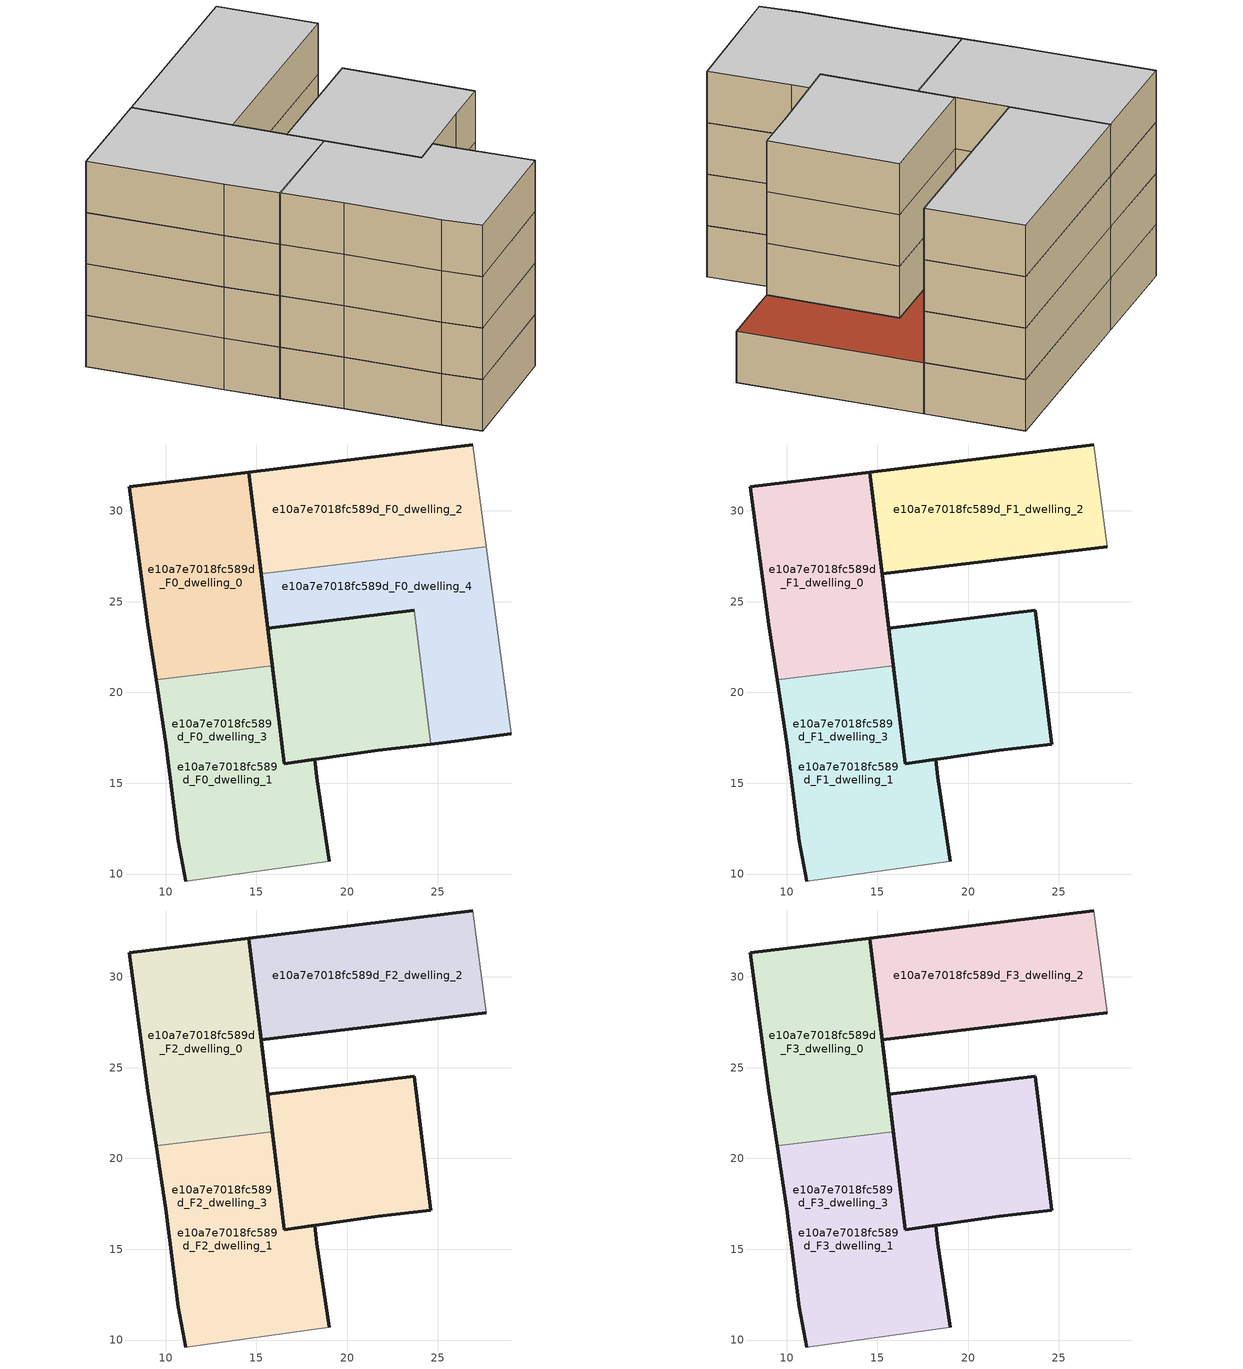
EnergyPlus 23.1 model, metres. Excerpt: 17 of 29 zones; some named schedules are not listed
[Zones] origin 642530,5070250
e10a7e7018fc589d_F0_dwelling_0
 floor ground (EU_floor_Construction): 15.88,21.47 14.58,32.13 8.01,31.33 9.01,23.72 9.48,20.69 z0
 wall outside (EU_wall_Construction): 9.48,20.69 9.01,23.72 8.01,31.33 14.58,32.13 15.88,21.47 z0:3
 wall to e10a7e7018fc589d_F0_dwelling_1 (EU_wall_Construction): 15.88,21.47 9.48,20.69 z0:3
e10a7e7018fc589d_F0_dwelling_1
 floor ground (EU_floor_Construction): 19.01,10.71 18.31,15.32 18.21,16.32 16.53,16.08 15.88,21.47 9.48,20.69 10.01,17.22 10.71,11.82 11.11,9.62 z0; 24.59,17.16 23.7,24.52 15.62,23.54 15.26,26.52 16.53,16.08 21.72,16.82 z0
 wall outside (EU_wall_Construction): 11.11,9.62 10.71,11.82 10.01,17.22 9.48,20.69 / 15.88,21.47 16.53,16.08 18.21,16.32 18.31,15.32 19.01,10.71 z0:3
 wall adiabatic (EU_wall_Construction): 19.01,10.71 11.11,9.62 z0:3
e10a7e7018fc589d_F0_dwelling_2
 floor ground (EU_floor_Construction): 27.67,28.03 26.93,33.63 14.58,32.13 15.26,26.52 z0
 wall outside (EU_wall_Construction): 15.26,26.52 14.58,32.13 26.93,33.63 z0:3
 wall adiabatic (EU_wall_Construction): 26.93,33.63 27.67,28.03 z0:3
 wall to e10a7e7018fc589d_F0_dwelling_4 (EU_wall_Construction): 27.67,28.03 15.26,26.52 z0:3
e10a7e7018fc589d_F0_dwelling_3
 floor ground (EU_floor_Construction): 19.01,10.71 18.31,15.32 18.21,16.32 16.53,16.08 15.88,21.47 9.48,20.69 10.01,17.22 10.71,11.82 11.11,9.62 z0; 24.59,17.16 23.7,24.52 15.62,23.54 15.26,26.52 16.53,16.08 21.72,16.82 z0
 wall outside (EU_wall_Construction): 24.59,17.16 21.72,16.82 16.53,16.08 15.26,26.52 / 15.62,23.54 23.7,24.52 z0:3
 wall to e10a7e7018fc589d_F0_dwelling_4 (EU_wall_Construction): 15.26,26.52 15.63,23.54 / 23.7,24.52 24.59,17.16 z0:3
e10a7e7018fc589d_F0_dwelling_4
 floor ground (EU_floor_Construction): 29.02,17.71 27.67,28.03 15.26,26.52 15.62,23.54 23.7,24.52 24.59,17.16 25.92,17.32 z0
 wall outside (EU_wall_Construction): 29.02,17.71 25.92,17.32 24.59,17.16 / 23.7,24.52 15.62,23.54 z0:3
 wall adiabatic (EU_wall_Construction): 27.67,28.03 29.02,17.71 z0:3
 roof outside (EU_roof_Construction): 27.67,28.03 29.02,17.71 25.92,17.32 24.59,17.16 23.7,24.52 15.62,23.54 15.26,26.52 z3
e10a7e7018fc589d_F1_dwelling_0
 floor to e10a7e7018fc589d_F0_dwelling_0 (EU_floor_Construction): 15.88,21.47 14.58,32.13 8.01,31.33 9.01,23.72 9.48,20.69 z3
 wall outside (EU_wall_Construction): 9.48,20.69 9.01,23.72 8.01,31.33 14.58,32.13 15.88,21.47 z3:6
 wall to e10a7e7018fc589d_F1_dwelling_1 (EU_wall_Construction): 15.88,21.47 9.48,20.69 z3:6
e10a7e7018fc589d_F1_dwelling_1
 floor outside (EU_floor_Construction): 19.01,10.71 18.31,15.32 18.21,16.32 16.53,16.08 15.88,21.47 9.48,20.69 10.01,17.22 10.71,11.82 11.11,9.62 z3
 floor to e10a7e7018fc589d_F0_dwelling_1 (EU_floor_Construction): 24.59,17.16 23.7,24.52 15.62,23.54 15.26,26.52 16.53,16.08 21.72,16.82 z3
 wall outside (EU_wall_Construction): 11.11,9.62 10.71,11.82 10.01,17.22 9.48,20.69 / 15.88,21.47 16.53,16.08 18.21,16.32 18.31,15.32 19.01,10.71 z3:6
 wall adiabatic (EU_wall_Construction): 19.01,10.71 11.11,9.62 z3:6
e10a7e7018fc589d_F1_dwelling_2
 floor to e10a7e7018fc589d_F0_dwelling_2 (EU_floor_Construction): 27.67,28.03 26.93,33.63 14.58,32.13 15.26,26.52 z3
 wall outside (EU_wall_Construction): 27.67,28.03 15.26,26.52 14.58,32.13 26.93,33.63 z3:6
 wall adiabatic (EU_wall_Construction): 26.93,33.63 27.67,28.03 z3:6
e10a7e7018fc589d_F1_dwelling_3
 floor to e10a7e7018fc589d_F0_dwelling_3 (EU_floor_Construction): 19.01,10.71 18.31,15.32 18.21,16.32 16.53,16.08 15.88,21.47 9.48,20.69 10.01,17.22 10.71,11.82 11.11,9.62 z3; 24.59,17.16 23.7,24.52 15.62,23.54 15.26,26.52 16.53,16.08 21.72,16.82 z3
 wall outside (EU_wall_Construction): 16.53,16.08 15.26,26.52 15.62,23.54 23.7,24.52 24.59,17.16 21.72,16.82 16.53,16.08 z3:6
e10a7e7018fc589d_F2_dwelling_0
 floor to e10a7e7018fc589d_F1_dwelling_0 (EU_floor_Construction): 15.88,21.47 14.58,32.13 8.01,31.33 9.01,23.72 9.48,20.69 z6
 wall outside (EU_wall_Construction): 9.48,20.69 9.01,23.72 8.01,31.33 14.58,32.13 15.88,21.47 z6:9
 wall to e10a7e7018fc589d_F2_dwelling_1 (EU_wall_Construction): 15.88,21.47 9.48,20.69 z6:9
e10a7e7018fc589d_F2_dwelling_1
 floor outside (EU_floor_Construction): 19.01,10.71 18.31,15.32 18.21,16.32 16.53,16.08 15.88,21.47 9.48,20.69 10.01,17.22 10.71,11.82 11.11,9.62 z6
 floor to e10a7e7018fc589d_F1_dwelling_1 (EU_floor_Construction): 24.59,17.16 23.7,24.52 15.62,23.54 15.26,26.52 16.53,16.08 21.72,16.82 z6
 wall outside (EU_wall_Construction): 11.11,9.62 10.71,11.82 10.01,17.22 9.48,20.69 / 15.88,21.47 16.53,16.08 18.21,16.32 18.31,15.32 19.01,10.71 z6:9
 wall adiabatic (EU_wall_Construction): 19.01,10.71 11.11,9.62 z6:9
e10a7e7018fc589d_F2_dwelling_2
 floor to e10a7e7018fc589d_F1_dwelling_2 (EU_floor_Construction): 27.67,28.03 26.93,33.63 14.58,32.13 15.26,26.52 z6
 wall outside (EU_wall_Construction): 27.67,28.03 15.26,26.52 14.58,32.13 26.93,33.63 z6:9
 wall adiabatic (EU_wall_Construction): 26.93,33.63 27.67,28.03 z6:9
e10a7e7018fc589d_F2_dwelling_3
 floor to e10a7e7018fc589d_F1_dwelling_3 (EU_floor_Construction): 19.01,10.71 18.31,15.32 18.21,16.32 16.53,16.08 15.88,21.47 9.48,20.69 10.01,17.22 10.71,11.82 11.11,9.62 z6; 24.59,17.16 23.7,24.52 15.62,23.54 15.26,26.52 16.53,16.08 21.72,16.82 z6
 wall outside (EU_wall_Construction): 16.53,16.08 15.26,26.52 15.62,23.54 23.7,24.52 24.59,17.16 21.72,16.82 16.53,16.08 z6:9
e10a7e7018fc589d_F3_dwelling_0
 floor to e10a7e7018fc589d_F2_dwelling_0 (EU_floor_Construction): 15.88,21.47 14.58,32.13 8.01,31.33 9.01,23.72 9.48,20.69 z9
 wall outside (EU_wall_Construction): 9.48,20.69 9.01,23.72 8.01,31.33 14.58,32.13 15.88,21.47 z9:12
 wall to e10a7e7018fc589d_F3_dwelling_1 (EU_wall_Construction): 15.88,21.47 9.48,20.69 z9:12
 ceiling to e10a7e7018fc589d_F4_dwelling_0 (EU_floor_Construction): 14.58,32.13 15.88,21.47 9.48,20.69 9.01,23.72 8.01,31.33 z12
e10a7e7018fc589d_F3_dwelling_1
 floor outside (EU_floor_Construction): 19.01,10.71 18.31,15.32 18.21,16.32 16.53,16.08 15.88,21.47 9.48,20.69 10.01,17.22 10.71,11.82 11.11,9.62 z9
 floor to e10a7e7018fc589d_F2_dwelling_1 (EU_floor_Construction): 24.59,17.16 23.7,24.52 15.62,23.54 15.26,26.52 16.53,16.08 21.72,16.82 z9
 wall outside (EU_wall_Construction): 11.11,9.62 10.71,11.82 10.01,17.22 9.48,20.69 / 15.88,21.47 16.53,16.08 18.21,16.32 18.31,15.32 19.01,10.71 z9:12
 wall adiabatic (EU_wall_Construction): 19.01,10.71 11.11,9.62 z9:12
 ceiling to e10a7e7018fc589d_F4_dwelling_3 (EU_floor_Construction): 15.88,21.47 16.53,16.08 18.21,16.32 18.31,15.32 19.01,10.71 11.11,9.62 10.71,11.82 10.01,17.22 9.48,20.69 z12
 ceiling to e10a7e7018fc589d_F4_dwelling_1 (EU_floor_Construction): 23.7,24.52 24.59,17.16 21.72,16.82 16.53,16.08 15.26,26.52 15.62,23.54 z12
e10a7e7018fc589d_F3_dwelling_2
 floor to e10a7e7018fc589d_F2_dwelling_2 (EU_floor_Construction): 27.67,28.03 26.93,33.63 14.58,32.13 15.26,26.52 z9
 wall outside (EU_wall_Construction): 27.67,28.03 15.26,26.52 14.58,32.13 26.93,33.63 z9:12
 wall adiabatic (EU_wall_Construction): 26.93,33.63 27.67,28.03 z9:12
 ceiling to e10a7e7018fc589d_F4_dwelling_2 (EU_floor_Construction): 26.93,33.63 27.67,28.03 15.26,26.52 14.58,32.13 z12
e10a7e7018fc589d_F3_dwelling_3
 floor to e10a7e7018fc589d_F2_dwelling_3 (EU_floor_Construction): 19.01,10.71 18.31,15.32 18.21,16.32 16.53,16.08 15.88,21.47 9.48,20.69 10.01,17.22 10.71,11.82 11.11,9.62 z9; 24.59,17.16 23.7,24.52 15.62,23.54 15.26,26.52 16.53,16.08 21.72,16.82 z9
 wall outside (EU_wall_Construction): 16.53,16.08 15.26,26.52 15.62,23.54 23.7,24.52 24.59,17.16 21.72,16.82 16.53,16.08 z9:12
 ceiling to e10a7e7018fc589d_F4_dwelling_3 (EU_floor_Construction): 15.88,21.47 16.53,16.08 18.21,16.32 18.31,15.32 19.01,10.71 11.11,9.62 10.71,11.82 10.01,17.22 9.48,20.69 z12; 23.7,24.52 24.59,17.16 21.72,16.82 16.53,16.08 15.26,26.52 15.62,23.54 z12
[Building]
EU S2 Campaign: North Axis=0; Terrain=City; Solar Distribution=FullExterior
[Site:Location]
Lyon-Bron: Latitude=45.75; Longitude=5; Time Zone=1; Elevation=198
[SizingPeriod:WeatherFileDays]
AnnualSizingPeriod: Begin Month=1; Begin Day of Month=1; End Month=12; End Day of Month=31; Day of Week for Start Day=Monday; Use Weather File Daylight Saving Period=No; Use Weather File Rain and Snow Indicators=No
[MATERIAL]
EU_InternalMass_Material: Roughness=MediumRough; Thickness=0.1; Conductivity=1; Density=1800; Specific Heat=900; Thermal Absorptance=0.9; Solar Absorptance=0.7; Visible Absorptance=0.7
[MATERIAL:NOMASS] Roughness=MediumRough; Thermal Absorptance=0.9; Solar Absorptance=0.7; Visible Absorptance=0.7
Name | Thermal Resistance
EU_wall_NoMass | 0.776494
EU_roof_NoMass | 0.486893
EU_floor_NoMass | 0.421597
[CONSTRUCTION]
EU_wall_Construction: EU_wall_NoMass
EU_roof_Construction: EU_roof_NoMass
EU_floor_Construction: EU_floor_NoMass
EU_InternalMass_Construction: EU_InternalMass_Material
[ZONE] Type=1; Multiplier=1; Ceiling Height=autocalculate; Floor Area=autocalculate; Part of Total Floor Area=Yes
Name | Volume
e10a7e7018fc589d_F0_dwelling_0 | 211.211
e10a7e7018fc589d_F1_dwelling_0; e10a7e7018fc589d_F2_dwelling_0; e10a7e7018fc589d_F3_dwelling_0 | 211.21
e10a7e7018fc589d_F0_dwelling_1; e10a7e7018fc589d_F1_dwelling_1; e10a7e7018fc589d_F2_dwelling_1; e10a7e7018fc589d_F3_dwelling_1; e10a7e7018fc589d_F0_dwelling_3; e10a7e7018fc589d_F1_dwelling_3; e10a7e7018fc589d_F2_dwelling_3; e10a7e7018fc589d_F3_dwelling_3 | 422.403
e10a7e7018fc589d_F0_dwelling_2 | 211.195
e10a7e7018fc589d_F1_dwelling_2; e10a7e7018fc589d_F2_dwelling_2; e10a7e7018fc589d_F3_dwelling_2 | 211.194
e10a7e7018fc589d_F0_dwelling_4 | 211.202
[INTERNALMASS] Construction=EU_InternalMass_Construction
Name | Zone or ZoneList | Surface Area
e10a7e7018fc589d_F0_dwelling_0_EU_InternalMass | e10a7e7018fc589d_F0_dwelling_0 | 70.4046
e10a7e7018fc589d_F0_dwelling_1_EU_InternalMass | e10a7e7018fc589d_F0_dwelling_1 | 80.2499
e10a7e7018fc589d_F0_dwelling_2_EU_InternalMass | e10a7e7018fc589d_F0_dwelling_2 | 70.3968
e10a7e7018fc589d_F0_dwelling_3_EU_InternalMass | e10a7e7018fc589d_F0_dwelling_3 | 60.55
e10a7e7018fc589d_F0_dwelling_4_EU_InternalMass | e10a7e7018fc589d_F0_dwelling_4 | 70.4006
e10a7e7018fc589d_F1_dwelling_0_EU_InternalMass | e10a7e7018fc589d_F1_dwelling_0 | 87.9945
e10a7e7018fc589d_F1_dwelling_1_EU_InternalMass | e10a7e7018fc589d_F1_dwelling_1 | 88.006
e10a7e7018fc589d_F1_dwelling_2_EU_InternalMass | e10a7e7018fc589d_F1_dwelling_2 | 88.0072
e10a7e7018fc589d_F1_dwelling_3_EU_InternalMass | e10a7e7018fc589d_F1_dwelling_3 | 87.9964
e10a7e7018fc589d_F2_dwelling_0_EU_InternalMass | e10a7e7018fc589d_F2_dwelling_0 | 87.9945
e10a7e7018fc589d_F2_dwelling_1_EU_InternalMass | e10a7e7018fc589d_F2_dwelling_1 | 88.006
e10a7e7018fc589d_F2_dwelling_2_EU_InternalMass | e10a7e7018fc589d_F2_dwelling_2 | 88.0072
e10a7e7018fc589d_F2_dwelling_3_EU_InternalMass | e10a7e7018fc589d_F2_dwelling_3 | 87.9964
e10a7e7018fc589d_F3_dwelling_0_EU_InternalMass | e10a7e7018fc589d_F3_dwelling_0 | 87.9945
e10a7e7018fc589d_F3_dwelling_1_EU_InternalMass | e10a7e7018fc589d_F3_dwelling_1 | 88.006
e10a7e7018fc589d_F3_dwelling_2_EU_InternalMass | e10a7e7018fc589d_F3_dwelling_2 | 88.0072
e10a7e7018fc589d_F3_dwelling_3_EU_InternalMass | e10a7e7018fc589d_F3_dwelling_3 | 87.9964
[OTHEREQUIPMENT] Fuel Type=Electricity; Design Level Calculation Method=Watts/Area; Power per Zone Floor Area=1; Fraction Latent=0; Fraction Radiant=0; Fraction Lost=0; Carbon Dioxide Generation Rate=0; EndUse Subcategory=EU_Step8_InternalGains
Name | Zone or ZoneList or Space or SpaceList | Schedule
EU_Step8_InternalGain_e10a7e7018fc589d_F0_dwelling_0_f000 | e10a7e7018fc589d_F0_dwelling_0 | EU_Step8_GainSchedule_e10a7e7018fc589d_F0_dwelling_0_f000
EU_Step8_InternalGain_e10a7e7018fc589d_F0_dwelling_1_f000 | e10a7e7018fc589d_F0_dwelling_1 | EU_Step8_GainSchedule_e10a7e7018fc589d_F0_dwelling_1_f000
EU_Step8_InternalGain_e10a7e7018fc589d_F0_dwelling_2_f000 | e10a7e7018fc589d_F0_dwelling_2 | EU_Step8_GainSchedule_e10a7e7018fc589d_F0_dwelling_2_f000
EU_Step8_InternalGain_e10a7e7018fc589d_F0_dwelling_3_f000 | e10a7e7018fc589d_F0_dwelling_3 | EU_Step8_GainSchedule_e10a7e7018fc589d_F0_dwelling_3_f000
EU_Step8_InternalGain_e10a7e7018fc589d_F0_dwelling_4_f000 | e10a7e7018fc589d_F0_dwelling_4 | EU_Step8_GainSchedule_e10a7e7018fc589d_F0_dwelling_4_f000
EU_Step8_InternalGain_e10a7e7018fc589d_F1_dwelling_0_f000 | e10a7e7018fc589d_F1_dwelling_0 | EU_Step8_GainSchedule_e10a7e7018fc589d_F1_dwelling_0_f000
EU_Step8_InternalGain_e10a7e7018fc589d_F1_dwelling_1_f000 | e10a7e7018fc589d_F1_dwelling_1 | EU_Step8_GainSchedule_e10a7e7018fc589d_F1_dwelling_1_f000
EU_Step8_InternalGain_e10a7e7018fc589d_F1_dwelling_2_f000 | e10a7e7018fc589d_F1_dwelling_2 | EU_Step8_GainSchedule_e10a7e7018fc589d_F1_dwelling_2_f000
EU_Step8_InternalGain_e10a7e7018fc589d_F1_dwelling_3_f000 | e10a7e7018fc589d_F1_dwelling_3 | EU_Step8_GainSchedule_e10a7e7018fc589d_F1_dwelling_3_f000
EU_Step8_InternalGain_e10a7e7018fc589d_F2_dwelling_0_f000 | e10a7e7018fc589d_F2_dwelling_0 | EU_Step8_GainSchedule_e10a7e7018fc589d_F2_dwelling_0_f000
EU_Step8_InternalGain_e10a7e7018fc589d_F2_dwelling_1_f000 | e10a7e7018fc589d_F2_dwelling_1 | EU_Step8_GainSchedule_e10a7e7018fc589d_F2_dwelling_1_f000
EU_Step8_InternalGain_e10a7e7018fc589d_F2_dwelling_2_f000 | e10a7e7018fc589d_F2_dwelling_2 | EU_Step8_GainSchedule_e10a7e7018fc589d_F2_dwelling_2_f000
EU_Step8_InternalGain_e10a7e7018fc589d_F2_dwelling_3_f000 | e10a7e7018fc589d_F2_dwelling_3 | EU_Step8_GainSchedule_e10a7e7018fc589d_F2_dwelling_3_f000
EU_Step8_InternalGain_e10a7e7018fc589d_F3_dwelling_0_f000 | e10a7e7018fc589d_F3_dwelling_0 | EU_Step8_GainSchedule_e10a7e7018fc589d_F3_dwelling_0_f000
EU_Step8_InternalGain_e10a7e7018fc589d_F3_dwelling_1_f000 | e10a7e7018fc589d_F3_dwelling_1 | EU_Step8_GainSchedule_e10a7e7018fc589d_F3_dwelling_1_f000
EU_Step8_InternalGain_e10a7e7018fc589d_F3_dwelling_2_f000 | e10a7e7018fc589d_F3_dwelling_2 | EU_Step8_GainSchedule_e10a7e7018fc589d_F3_dwelling_2_f000
EU_Step8_InternalGain_e10a7e7018fc589d_F3_dwelling_3_f000 | e10a7e7018fc589d_F3_dwelling_3 | EU_Step8_GainSchedule_e10a7e7018fc589d_F3_dwelling_3_f000
[ZONEVENTILATION:DESIGNFLOWRATE] Schedule=EU_AlwaysOn; Design Flow Rate Calculation Method=AirChanges/Hour; Air Changes per Hour=0.693814; Ventilation Type=Natural; Fan Pressure Rise=0; Fan Total Efficiency=1; Constant Term Coefficient=1; Temperature Term Coefficient=0; Velocity Term Coefficient=0; Velocity Squared Term Coefficient=0; Minimum Indoor Temperature=-100; Maximum Indoor Temperature=100; Delta Temperature=-100; Minimum Outdoor Temperature=-100; Maximum Outdoor Temperature=100; Maximum Wind Speed=40
Name | Zone or ZoneList or Space or SpaceList
EU_ConstantAir_e10a7e7018fc589d_F0_dwelling_0 | e10a7e7018fc589d_F0_dwelling_0
EU_ConstantAir_e10a7e7018fc589d_F0_dwelling_1 | e10a7e7018fc589d_F0_dwelling_1
EU_ConstantAir_e10a7e7018fc589d_F0_dwelling_2 | e10a7e7018fc589d_F0_dwelling_2
EU_ConstantAir_e10a7e7018fc589d_F0_dwelling_3 | e10a7e7018fc589d_F0_dwelling_3
EU_ConstantAir_e10a7e7018fc589d_F0_dwelling_4 | e10a7e7018fc589d_F0_dwelling_4
EU_ConstantAir_e10a7e7018fc589d_F1_dwelling_0 | e10a7e7018fc589d_F1_dwelling_0
EU_ConstantAir_e10a7e7018fc589d_F1_dwelling_1 | e10a7e7018fc589d_F1_dwelling_1
EU_ConstantAir_e10a7e7018fc589d_F1_dwelling_2 | e10a7e7018fc589d_F1_dwelling_2
EU_ConstantAir_e10a7e7018fc589d_F1_dwelling_3 | e10a7e7018fc589d_F1_dwelling_3
EU_ConstantAir_e10a7e7018fc589d_F2_dwelling_0 | e10a7e7018fc589d_F2_dwelling_0
EU_ConstantAir_e10a7e7018fc589d_F2_dwelling_1 | e10a7e7018fc589d_F2_dwelling_1
EU_ConstantAir_e10a7e7018fc589d_F2_dwelling_2 | e10a7e7018fc589d_F2_dwelling_2
EU_ConstantAir_e10a7e7018fc589d_F2_dwelling_3 | e10a7e7018fc589d_F2_dwelling_3
EU_ConstantAir_e10a7e7018fc589d_F3_dwelling_0 | e10a7e7018fc589d_F3_dwelling_0
EU_ConstantAir_e10a7e7018fc589d_F3_dwelling_1 | e10a7e7018fc589d_F3_dwelling_1
EU_ConstantAir_e10a7e7018fc589d_F3_dwelling_2 | e10a7e7018fc589d_F3_dwelling_2
EU_ConstantAir_e10a7e7018fc589d_F3_dwelling_3 | e10a7e7018fc589d_F3_dwelling_3
[HVACTEMPLATE:THERMOSTAT] Constant Heating Setpoint=20; Constant Cooling Setpoint=50
EU_HeatOnly_e10a7e7018fc589d_F0_dwelling_0; EU_HeatOnly_e10a7e7018fc589d_F0_dwelling_1; EU_HeatOnly_e10a7e7018fc589d_F0_dwelling_2; EU_HeatOnly_e10a7e7018fc589d_F0_dwelling_3; EU_HeatOnly_e10a7e7018fc589d_F0_dwelling_4; EU_HeatOnly_e10a7e7018fc589d_F1_dwelling_0; EU_HeatOnly_e10a7e7018fc589d_F1_dwelling_1; EU_HeatOnly_e10a7e7018fc589d_F1_dwelling_2; EU_HeatOnly_e10a7e7018fc589d_F1_dwelling_3; EU_HeatOnly_e10a7e7018fc589d_F2_dwelling_0; EU_HeatOnly_e10a7e7018fc589d_F2_dwelling_1; EU_HeatOnly_e10a7e7018fc589d_F2_dwelling_2; EU_HeatOnly_e10a7e7018fc589d_F2_dwelling_3; EU_HeatOnly_e10a7e7018fc589d_F3_dwelling_0
